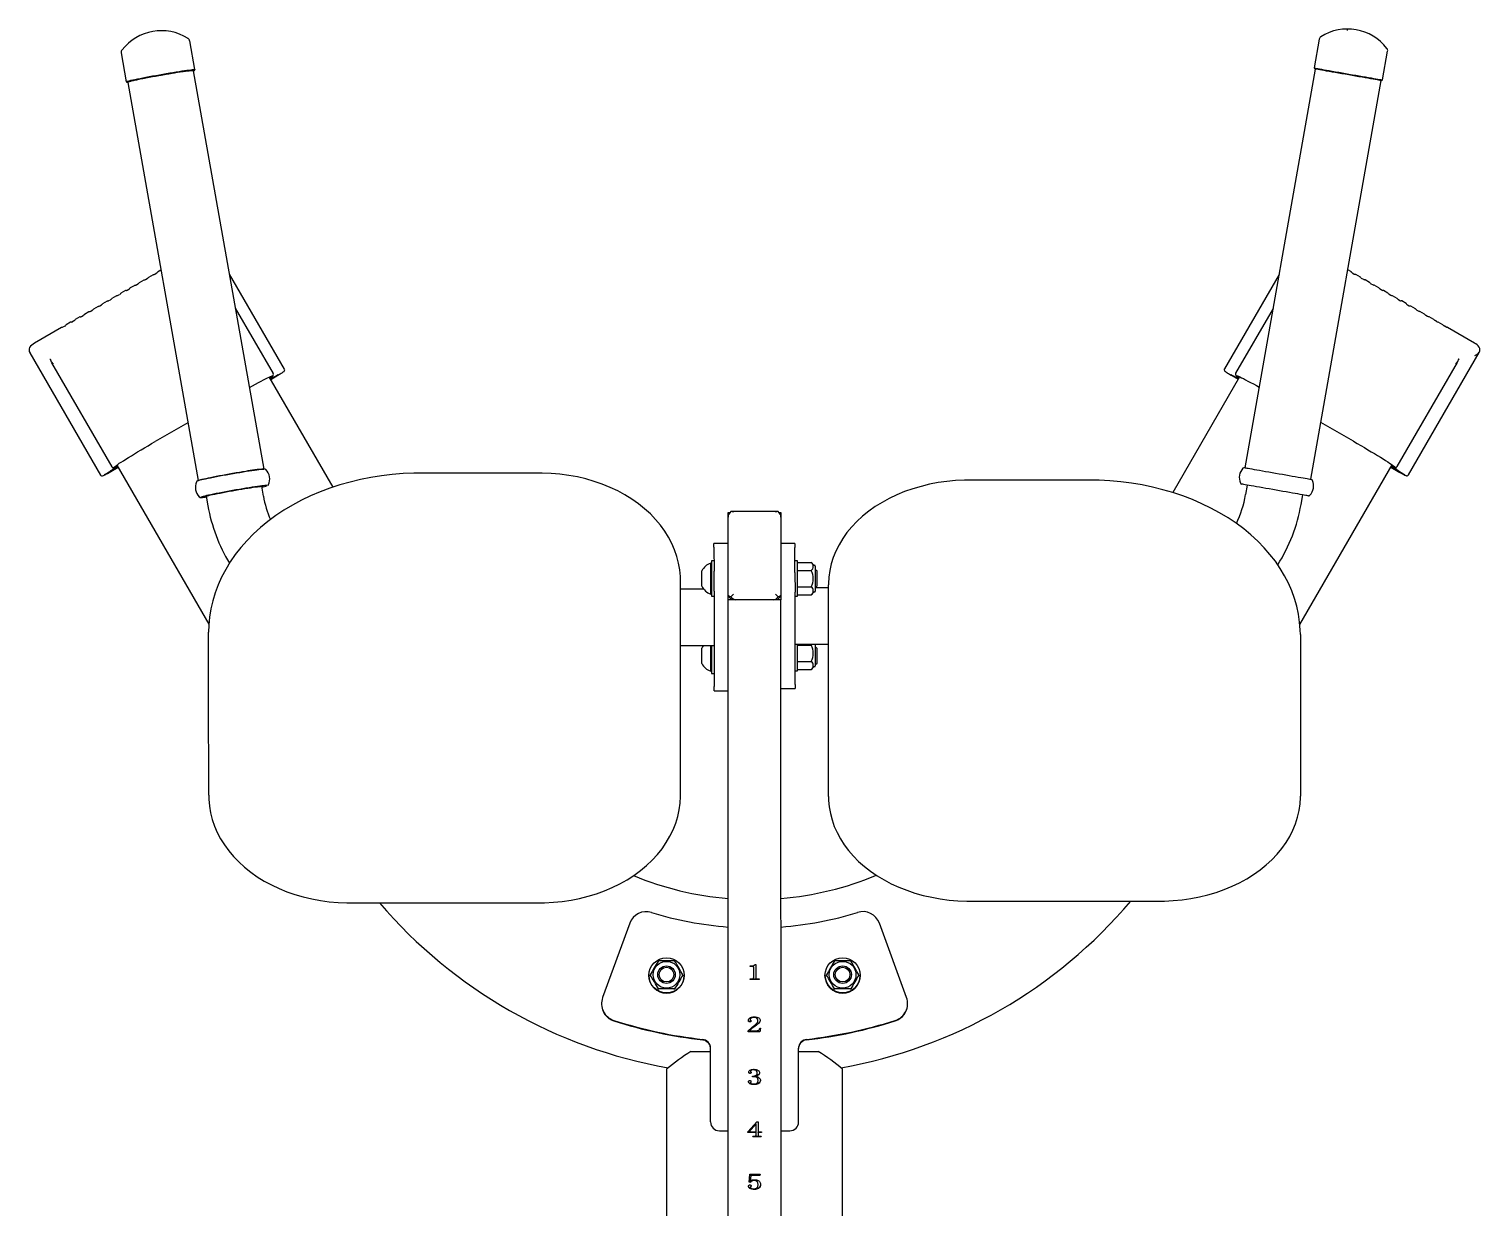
# Model space of a CAD drawing. Header units: millimetres. Extents: x 29224 to 62779, y 35576 to 54938.
# Drawn here: x 58806 to 59630, y 53962 to 54632 of the extents above; entities that cross this region are included whole.
import ezdxf

# ---------------------------------------------------------------- set-up
doc = ezdxf.new("R2010")
doc.units = ezdxf.units.MM

# ---------------------------------------------------------------- blocks, each defined once
blk = doc.blocks.new('AFSD')
for p, q in [((450.32, 406.63), (380.82, 366.47)), ((450.49, 406.67), (450.35, 406.58)), ((464.66, 388.66), (455.75, 404.09)), ((444.69, 394.29), (385.58, 360.14)), ((446.73, 395.29), (446.75, 395.23)), ((465.49, 386.81), (464.99, 387.68)), ((467.65, 383.46), (466.15, 386.07)), ((468.49, 381.61), (467.99, 382.48)), ((470.65, 378.26), (469.15, 380.87)), ((470.99, 377.28), (471.49, 376.42)), ((473.65, 373.07), (472.14, 375.68)), ((473.98, 372.09), (474.48, 371.22)), ((476.65, 367.87), (475.14, 370.48)), ((476.98, 366.89), (477.48, 366.02)), ((479.64, 362.67), (478.14, 365.29)), ((386.55, 357.23), (296.11, 304.97)), ((382.28, 361.64), (382.29, 361.64)), ((382.28, 361.64), (385.26, 356.48)), ((383.3, 360.02), (385.32, 356.52)), ((385.72, 356.76), (385.66, 356.88)), ((479.98, 361.69), (480.48, 360.83)), ((482.64, 357.48), (481.13, 360.09)), ((482.98, 356.5), (483.48, 355.63)), ((485.64, 352.28), (484.13, 354.89)), ((620.68, 354.73), (604.31, 351.84)), ((603.95, 351.02), (377.67, 311.1)), ((485.97, 351.3), (486.47, 350.44)), ((488.63, 347.09), (487.13, 349.7)), ((488.97, 346.11), (489.47, 345.24)), ((604.29, 351.83), (603.89, 351.25)), ((491.63, 341.89), (490.13, 344.5)), ((491.97, 340.91), (492.47, 340.04)), ((494.63, 336.69), (493.12, 339.31)), ((410.58, 316.9), (399.91, 335.4)), ((494.96, 335.71), (495.46, 334.85)), ((497.23, 332.19), (496.12, 334.11)), ((384.26, 273.67), (610.55, 313.6)), ((610.57, 313.36), (611.15, 312.95)), ((611.17, 312.94), (627.55, 315.83)), ((198.92, 305.11), (257.38, 305.14)), ((257.38, 305.14), (291.51, 305.14)), ((368.91, 306.5), (363.33, 305.52)), ((438.58, 268.35), (475.7, 289.8)), ((441.07, 262.03), (495.04, 293.22)), ((368.89, 274.01), (374.47, 274.99)), ((373.96, 234.47), (436.55, 270.64)), ((435.21, 269.87), (437.53, 265.86)), ((435.28, 269.91), (436.69, 267.47)), ((437.53, 265.86), (437.53, 265.86)), ((137.79, 225.08), (137.82, 117.08)), ((381.94, 117.18), (381.93, 185.18)), ((80.48, 82), (80.22, 82)), ((126.18, 65.99), (83.9, 81.4)), ((88.55, 49.72), (88.81, 49.72)), ((96.54, 55.11), (96.47, 55.11)), ((96.54, 54.34), (96.81, 54.34)), ((96.94, 50.11), (96.91, 50.11)), ((43.29, 45.11), (-504.56, 45.11)), ((88.55, 40.49), (88.81, 40.49)), ((96.47, 35.11), (96.54, 35.11)), ((96.54, 35.87), (96.81, 35.87)), ((96.91, 40.11), (96.94, 40.11)), ((198.99, 37.11), (233.12, 37.11)), ((233.12, 37.11), (320.81, 37.15)), ((284.04, 37.13), (284.04, 18.11)), ((316.04, 24.06), (316.04, 37.15)), ((53.25, 31.29), (53.25, 20.11)), ((273.75, 25.11), (279.79, 25.11)), ((279.79, 25.11), (282.5, 25.11)), ((317.59, 25.11), (323.64, 25.11)), ((323.64, 25.11), (326.34, 25.11)), ((13.25, 20.11), (55.19, 20.11)), ((258.18, 18.11), (260.72, 18.11)), ((258.18, 18.11), (258.18, 10.11)), ((314.79, 18.11), (260.72, 18.11)), ((284.04, 19.61), (268.12, 19.61)), ((268.12, 19.61), (268.12, 18.11)), ((269.37, 19.99), (281.46, 19.99)), ((269.37, 19.99), (269.37, 19.61)), ((281.46, 19.99), (284.04, 19.99)), ((331.97, 19.61), (311.97, 19.61)), ((311.97, 19.61), (311.97, 18.11)), ((313.22, 19.99), (325.31, 19.99)), ((313.22, 19.99), (313.22, 19.61)), ((314.79, 18.11), (326.1, 18.11)), ((325.31, 19.99), (330.72, 19.99)), ((339.75, 18.11), (326.1, 18.11)), ((330.72, 19.61), (330.72, 19.99)), ((331.97, 18.11), (331.97, 19.61)), ((339.75, 18.11), (341.91, 18.11)), ((341.91, 10.11), (341.91, 18.11)), ((-106.36, 10.11), (309.95, 10.11)), ((8.25, 15.11), (8.25, 10.11)), ((309.95, 10.11), (313.02, 10.11)), ((309.95, -19.89), (309.95, 10.11)), ((312.6, 10.1), (313.02, 10.11)), ((313.02, 10.11), (356.37, 10.11)), ((356.37, 10.11), (359.44, 10.11)), ((356.37, 10.11), (356.79, 10.1)), ((359.44, 10.11), (359.44, 9.11)), ((360.04, -18.28), (360.04, 8.49)), ((309.95, -15.93), (309.95, 6.14)), ((-25.09, -4.63), (-24.95, -4.63)), ((-23.92, -2.47), (-23.78, -2.47)), ((-21.09, -2.51), (-21.04, -1.89)), ((-21.09, -2.51), (-20.95, -2.51)), ((-21.04, -1.89), (-16.49, -2.23)), ((-20.95, -2.51), (-20.9, -1.9)), ((-20.55, -2.43), (-20.4, -2.43)), ((-17.19, -2.68), (-20.55, -2.43)), ((-17.05, -2.68), (-20.4, -2.43)), ((-20.02, -4.84), (-19.88, -4.84)), ((-17.19, -2.68), (-17.05, -2.68)), ((-17.19, -7.84), (-17.19, -2.68)), ((-17.19, -7.84), (-17.05, -7.84)), ((-16.49, -8.06), (-17.19, -7.84)), ((-17.05, -7.84), (-17.05, -2.68)), ((-16.49, -8.02), (-17.05, -7.84)), ((-16.49, -2.23), (-16.49, -8.06)), ((4.77, -8.55), (4.77, -3.91)), ((4.77, -3.91), (5.07, -3.91)), ((4.92, -8.55), (4.92, -3.91)), ((5.07, -3.91), (5.07, -4.68)), ((5.07, -7.92), (5.07, -8.55)), ((5.72, -5.74), (7.36, -5.74)), ((7.36, -6.86), (5.72, -6.86)), ((7.36, -5.74), (7.36, -1.03)), ((7.36, -1.03), (7.61, -1.03)), ((7.36, -5.74), (7.5, -5.74)), ((7.36, -6.86), (7.5, -6.86)), ((7.36, -8.76), (7.36, -6.86)), ((7.5, -5.74), (7.5, -1.03)), ((7.5, -8.76), (7.5, -6.86)), ((7.61, -1.03), (13.38, -6.16)), ((7.8, -1.66), (7.66, -1.66)), ((7.66, -1.66), (7.66, -5.74)), ((12.13, -5.67), (7.66, -1.66)), ((7.66, -5.74), (12.13, -5.74)), ((13.38, -6.86), (7.66, -6.86)), ((7.66, -6.86), (7.66, -8.76)), ((12.27, -5.67), (7.8, -1.66)), ((12.27, -5.67), (12.13, -5.67)), ((12.13, -5.74), (12.13, -5.67)), ((12.27, -5.74), (12.13, -5.74)), ((12.27, -5.74), (12.27, -5.67)), ((13.38, -6.16), (13.38, -6.86)), ((34.48, -4.49), (34.62, -4.49)), ((38.95, -3.73), (39.31, -3.73)), ((40.84, -2.29), (40.98, -2.29)), ((42.84, -4.22), (42.99, -4.22)), ((64.38, -7.8), (64.38, -1.23)), ((64.38, -1.23), (64.99, -1.23)), ((64.38, -7.8), (64.52, -7.8)), ((66.5, -8.23), (64.38, -7.8)), ((64.52, -7.8), (64.52, -1.23)), ((66.5, -8.2), (64.52, -7.8)), ((65.08, -2.06), (65.08, -6.2)), ((66.5, -7.81), (66.5, -8.23)), ((68.55, -6.44), (68.7, -6.44)), ((70.15, -2.24), (70.29, -2.24)), ((72.63, -4.46), (72.77, -4.46)), ((94.16, -7.56), (94.16, -2.39)), ((94.16, -2.39), (94.51, -2.39)), ((94.51, -7.56), (94.16, -7.56)), ((94.3, -7.56), (94.3, -2.39)), ((94.51, -2.39), (94.51, -3.04)), ((94.51, -6.87), (94.51, -7.56)), ((95.29, -4.39), (101.15, -4.39)), ((102.76, -5.56), (95.3, -5.56)), ((101.15, -4.39), (101.29, -4.39)), ((101.59, -3.68), (101.59, -2.39)), ((101.59, -2.39), (101.94, -2.39)), ((101.59, -3.68), (101.73, -3.68)), ((101.73, -3.68), (101.73, -2.39)), ((101.94, -2.39), (101.94, -3.04)), ((102.76, -5.27), (102.76, -5.56)), ((5.07, -8.55), (4.77, -8.55)), ((7.66, -8.76), (7.36, -8.76)), ((-106.36, -19.89), (309.95, -19.89)), ((8.25, -19.89), (8.25, -24.89)), ((259.52, -19.89), (259.52, -27.89)), ((313.02, -19.89), (309.95, -19.89)), ((313.02, -19.89), (312.6, -19.89)), ((356.37, -19.89), (313.02, -19.89)), ((341.99, -27.89), (341.99, -19.89)), ((359.44, -19.89), (356.37, -19.89)), ((356.79, -19.89), (356.37, -19.89)), ((359.44, -18.86), (359.44, -19.89)), ((13.25, -29.89), (55.19, -29.89)), ((53.25, -29.89), (53.25, -41.07)), ((261.86, -27.89), (259.52, -27.89)), ((261.86, -27.89), (314.19, -27.89)), ((269.54, -27.89), (269.54, -29.39)), ((269.54, -29.39), (284.75, -29.39)), ((270.3, -29.39), (270.3, -37.05)), ((274.92, -29.39), (274.92, -37.05)), ((284.16, -29.39), (284.16, -37.05)), ((284.75, -27.89), (284.75, -46.89)), ((311.97, -27.89), (311.97, -29.39)), ((311.97, -29.39), (331.97, -29.39)), ((312.73, -29.39), (312.73, -37.05)), ((325.5, -27.89), (314.19, -27.89)), ((317.35, -29.39), (317.35, -37.05)), ((325.5, -27.89), (339.64, -27.89)), ((326.59, -29.39), (326.59, -37.05)), ((331.2, -29.39), (331.2, -37.05)), ((331.97, -29.39), (331.97, -27.89)), ((341.99, -27.89), (339.64, -27.89)), ((270.3, -37.05), (271.65, -38.39)), ((284.75, -39.39), (272.43, -39.39)), ((273.12, -39.39), (273.12, -39.57)), ((273.12, -39.57), (280.03, -39.57)), ((273.12, -39.57), (273.95, -40.39)), ((273.95, -40.39), (279.71, -40.39)), ((279.71, -40.39), (282.29, -40.39)), ((280.03, -39.57), (283.12, -39.57)), ((282.29, -40.39), (283.12, -39.57)), ((283.12, -39.57), (283.12, -39.39)), ((284.75, -37.52), (284.16, -37.05)), ((312.73, -37.05), (314.07, -38.39)), ((329.08, -39.39), (314.85, -39.39)), ((316.75, -46.89), (316.75, -39.39)), ((316.97, -39.39), (316.97, -39.57)), ((316.97, -39.57), (323.88, -39.57)), ((316.97, -39.57), (317.79, -40.39)), ((317.79, -40.39), (323.56, -40.39)), ((323.56, -40.39), (326.14, -40.39)), ((323.88, -39.57), (326.97, -39.57)), ((326.14, -40.39), (326.97, -39.57)), ((326.97, -39.57), (326.97, -39.39)), ((329.86, -38.39), (331.2, -37.05)), ((96.54, -44.89), (96.47, -44.89)), ((96.54, -45.66), (96.81, -45.66)), ((198.22, -46.89), (283.08, -46.89)), ((283.08, -46.89), (318.43, -46.89)), ((-130.33, -54.89), (43.25, -54.89)), ((88.55, -50.28), (88.81, -50.28)), ((96.94, -49.89), (96.91, -49.89)), ((88.55, -59.51), (88.81, -59.51)), ((96.47, -64.89), (96.54, -64.89)), ((96.54, -64.13), (96.81, -64.13)), ((96.91, -59.89), (96.94, -59.89)), ((83.9, -91.19), (126.18, -75.78)), ((80.22, -91.79), (80.48, -91.79)), ((138.73, -126.89), (138.73, -234.89)), ((377.93, -194.89), (377.93, -126.89)), ((436.55, -280.43), (370.8, -242.44)), ((494.68, -302.8), (441.07, -271.81)), ((437.53, -275.64), (435.21, -279.66)), ((436.69, -277.26), (435.28, -279.7)), ((437.53, -275.64), (437.53, -275.64)), ((475.34, -299.39), (438.58, -278.14)), ((375.05, -284.75), (369.64, -283.79)), ((611.44, -323.38), (384.93, -283.44)), ((254.79, -314.89), (198.22, -314.89)), ((290.15, -314.89), (254.79, -314.89)), ((295.86, -314.61), (386.55, -367.02)), ((364.08, -315.31), (369.5, -316.26)), ((378.33, -320.87), (604.84, -360.81)), ((399.91, -345.18), (410.65, -326.56)), ((612.06, -322.73), (611.48, -323.14)), ((628.44, -325.62), (612.06, -322.73)), ((495.46, -344.64), (494.96, -345.5)), ((496.12, -343.89), (497.3, -341.84)), ((633.29, -341.68), (634.17, -341.68)), ((490.13, -354.28), (491.64, -351.67)), ((492.47, -349.83), (491.97, -350.7)), ((493.13, -349.09), (494.63, -346.47)), ((484.14, -364.67), (485.64, -362.06)), ((486.47, -360.22), (485.97, -361.09)), ((487.13, -359.48), (488.64, -356.87)), ((489.47, -355.03), (488.97, -355.89)), ((604.79, -361.05), (605.2, -361.63)), ((605.2, -361.63), (621.58, -364.52)), ((385.26, -366.27), (382.28, -371.42)), ((385.32, -366.31), (383.3, -369.81)), ((385.58, -369.93), (444.69, -404.08)), ((385.66, -366.67), (385.72, -366.54)), ((480.48, -370.62), (479.98, -371.48)), ((481.14, -369.87), (482.64, -367.26)), ((483.48, -365.42), (482.98, -366.29)), ((380.82, -376.25), (450.32, -416.42)), ((382.29, -371.42), (382.28, -371.42)), ((475.14, -380.26), (476.65, -377.65)), ((477.48, -375.81), (476.98, -376.68)), ((478.14, -375.07), (479.65, -372.46)), ((471.49, -386.2), (470.99, -387.07)), ((472.15, -385.46), (473.65, -382.85)), ((474.48, -381.01), (473.98, -381.87)), ((466.15, -395.85), (467.66, -393.24)), ((467.99, -392.27), (468.49, -391.4)), ((469.15, -390.66), (470.66, -388.04)), ((455.75, -413.88), (464.66, -398.44)), ((464.99, -397.46), (465.49, -396.6)), ((446.79, -404.87), (446.52, -404.81))]:
    blk.add_line(p, q)
at = {"flags": 128}
for points in [[(446.94, 395.13), (445.25, 394.5), (443.85, 393.43)], [(446.72, 395.29), (446.61, 395.19), (446.15, 394.91)], [(464.71, 388.36), (464.68, 388.56), (464.66, 388.65), (464.66, 388.66)], [(467.71, 383.17), (467.68, 383.36), (467.65, 383.46), (467.65, 383.46)], [(470.71, 377.97), (470.67, 378.17), (470.65, 378.26), (470.65, 378.26)], [(473.71, 372.78), (473.67, 372.97), (473.65, 373.07), (473.65, 373.07)], [(380.83, 366.45), (380.65, 366.34), (380.42, 366.03), (380.33, 365.72), (380.32, 365.5), (380.36, 365.3), (380.51, 364.9), (380.69, 364.54), (380.94, 364.06), (381.22, 363.53), (381.49, 363.04), (381.78, 362.52), (382.33, 361.56)], [(476.7, 367.58), (476.67, 367.78), (476.65, 367.87), (476.65, 367.87)], [(479.7, 362.38), (479.66, 362.58), (479.64, 362.67), (479.64, 362.67)], [(382.68, 361.36), (382.51, 361.61), (382.41, 361.74), (382.39, 361.73), (382.45, 361.59), (382.58, 361.32), (382.78, 360.95), (383.03, 360.51), (383.3, 360.02)], [(385.2, 358.63), (385.22, 358.77), (385.34, 358.73), (385.58, 358.51), (385.91, 358.1), (386.35, 357.52), (386.88, 356.76), (387.51, 355.84), (388.23, 354.75), (389.02, 353.51), (389.9, 352.13), (390.84, 350.62), (391.84, 348.99), (392.9, 347.26), (394.01, 345.42), (395.15, 343.51), (396.32, 341.54), (397.51, 339.52), (398.71, 337.47), (399.91, 335.4)], [(482.7, 357.19), (482.66, 357.38), (482.64, 357.48), (482.64, 357.48)], [(485.69, 351.99), (485.66, 352.19), (485.64, 352.28), (485.64, 352.28)], [(488.69, 346.8), (488.66, 346.99), (488.63, 347.09), (488.63, 347.09)], [(610.45, 313.58), (610.52, 313.42), (610.6, 313.35), (610.64, 313.48), (610.65, 313.81), (610.63, 314.34), (610.56, 315.05), (610.46, 315.95), (610.33, 317.02), (610.17, 318.26), (609.97, 319.64), (609.74, 321.16), (609.49, 322.79), (609.22, 324.53), (608.92, 326.35), (608.61, 328.23), (608.28, 330.16), (607.94, 332.11), (607.59, 334.06), (607.24, 335.99), (606.89, 337.88), (606.55, 339.71), (606.21, 341.47), (605.88, 343.13), (605.57, 344.67), (605.27, 346.08), (605, 347.35), (604.75, 348.45), (604.52, 349.39), (604.33, 350.14), (604.16, 350.71), (604.03, 351.08), (603.94, 351.25), (603.87, 351.22), (603.85, 351)], [(609.29, 324), (609.01, 325.76), (608.7, 327.6), (608.39, 329.49), (608.05, 331.4), (607.71, 333.33), (607.37, 335.25), (607.02, 337.13), (606.68, 338.96), (606.34, 340.73), (606.02, 342.4), (605.7, 343.97), (605.4, 345.41), (605.12, 346.71), (604.87, 347.86), (604.64, 348.85), (604.43, 349.66), (604.26, 350.29), (604.12, 350.73), (604.01, 350.97), (603.95, 351.02)], [(604.29, 351.83), (604.33, 351.84), (604.42, 351.71), (604.54, 351.38), (604.7, 350.85), (604.89, 350.14), (605.11, 349.24), (605.35, 348.17), (605.62, 346.94), (605.92, 345.56), (606.23, 344.04), (606.55, 342.41), (606.89, 340.67), (607.24, 338.85), (607.59, 336.96), (607.94, 335.02), (608.3, 333.06), (608.64, 331.09), (608.98, 329.13), (609.3, 327.21), (609.61, 325.34), (609.9, 323.54), (610.17, 321.83), (610.41, 320.24), (610.62, 318.76), (610.81, 317.43), (610.96, 316.25), (611.08, 315.23), (611.17, 314.4), (611.22, 313.74), (611.23, 313.28), (611.21, 313.01), (611.16, 312.95), (611.15, 312.95)], [(491.69, 341.6), (491.65, 341.8), (491.63, 341.89), (491.63, 341.89)], [(494.69, 336.4), (494.65, 336.6), (494.63, 336.69), (494.63, 336.69)], [(198.91, 305.11), (196.62, 305.05), (192.77, 304.7), (188.94, 304.05), (185.16, 303.08), (181.43, 301.8), (177.78, 300.22), (174.2, 298.35), (170.72, 296.18), (167.35, 293.73), (164.11, 290.99), (161, 288), (158.04, 284.74), (155.25, 281.25), (152.63, 277.53), (150.19, 273.59), (147.96, 269.47), (145.93, 265.16), (144.11, 260.7), (142.51, 256.1), (141.14, 251.37), (140, 246.55), (139.09, 241.64), (138.42, 236.66), (137.99, 231.65), (137.8, 226.6), (137.79, 225.08)], [(381.93, 185.18), (381.89, 188.49), (381.64, 194.65), (381.16, 200.8), (380.44, 206.9), (379.48, 212.95), (378.3, 218.92), (376.88, 224.81), (375.23, 230.6), (373.37, 236.27), (371.28, 241.81), (368.98, 247.2), (366.48, 252.42), (363.76, 257.48), (360.86, 262.34), (357.76, 267), (354.48, 271.44), (351.03, 275.65), (347.42, 279.62), (343.65, 283.33), (339.74, 286.78), (335.7, 289.96), (331.54, 292.85), (327.27, 295.45), (322.9, 297.75), (318.46, 299.74), (313.95, 301.43), (309.38, 302.8), (304.77, 303.86), (300.13, 304.6), (295.48, 305.02), (291.51, 305.14)], [(374.9, 271.83), (374.9, 271.83), (374.92, 272.07), (374.91, 272.5), (374.87, 273.12), (374.79, 273.94), (374.67, 274.93), (374.52, 276.09), (374.34, 277.4), (374.13, 278.85), (373.89, 280.43), (373.62, 282.12), (373.34, 283.9), (373.03, 285.75), (372.71, 287.66), (372.38, 289.59), (372.03, 291.54), (371.68, 293.48), (371.33, 295.39), (370.99, 297.26), (370.64, 299.05), (370.31, 300.75), (369.99, 302.35), (369.69, 303.82), (369.4, 305.16), (369.14, 306.34), (368.9, 307.36), (368.7, 308.2), (368.52, 308.85), (368.37, 309.31), (368.26, 309.58), (368.23, 309.62)], [(368.58, 306.45), (368.57, 306.71), (368.57, 307.06), (368.6, 307.21), (368.68, 307.16), (368.78, 306.9), (368.92, 306.46), (369.09, 305.82), (369.29, 305), (369.52, 304), (369.77, 302.85), (370.05, 301.54), (370.34, 300.11), (370.64, 298.56), (370.96, 296.91), (371.28, 295.2), (371.61, 293.42), (371.94, 291.62), (372.26, 289.8), (372.57, 287.99), (372.87, 286.22), (373.15, 284.5), (373.41, 282.86), (373.65, 281.31), (373.87, 279.88), (374.05, 278.57), (374.21, 277.42), (374.33, 276.43), (374.42, 275.61), (374.47, 274.97), (374.49, 274.53), (374.47, 274.28), (374.41, 274.23), (374.33, 274.38), (374.2, 274.73), (374.14, 274.93)], [(382.92, 284.06), (382.63, 285.82), (382.33, 287.66), (382.01, 289.55), (381.68, 291.47), (381.34, 293.39), (381, 295.31), (380.65, 297.19), (380.31, 299.03), (379.97, 300.79), (379.64, 302.46), (379.33, 304.03), (379.03, 305.47), (378.75, 306.77), (378.49, 307.93), (378.26, 308.91), (378.06, 309.72), (377.88, 310.35), (377.74, 310.79), (377.63, 311.03), (377.57, 311.08)], [(377.64, 311.16), (377.72, 310.96), (377.87, 310.5), (378.05, 309.85), (378.25, 309.01), (378.49, 307.99), (378.75, 306.81), (379.04, 305.47), (379.34, 304), (379.66, 302.4), (379.99, 300.7), (380.34, 298.91), (380.69, 297.04), (381.04, 295.13), (381.38, 293.19), (381.73, 291.24), (382.06, 289.31), (382.38, 287.4), (382.69, 285.55), (382.97, 283.77), (383.24, 282.08), (383.48, 280.5), (383.69, 279.05), (383.87, 277.73), (384.02, 276.58), (384.14, 275.59), (384.22, 274.77), (384.26, 274.15), (384.27, 273.74)], [(430.67, 281.86), (431.56, 280.24), (432.51, 278.5), (433.38, 276.87), (434.18, 275.36), (434.9, 273.98), (435.53, 272.74), (436.07, 271.65), (436.51, 270.73), (436.85, 269.97), (437.08, 269.39), (437.21, 268.98), (437.24, 268.76), (437.16, 268.72), (436.97, 268.86)], [(436.69, 267.47), (436.97, 266.99), (437.24, 266.54), (437.47, 266.17), (437.64, 265.9), (437.75, 265.76), (437.78, 265.75), (437.73, 265.88), (437.6, 266.13)], [(437.13, 268.65), (437.14, 268.65), (437.15, 268.63)], [(437.57, 265.78), (438.16, 264.78), (438.38, 264.41), (438.71, 263.87), (438.99, 263.41), (439.25, 263.01), (439.45, 262.7), (439.61, 262.47), (439.74, 262.3), (439.92, 262.13), (440.08, 262.02), (440.27, 261.94), (440.56, 261.89), (440.92, 261.95), (441.06, 262.04)], [(137.82, 117.08), (137.85, 114.35), (138.1, 109.31), (138.6, 104.3), (139.33, 99.33), (140.3, 94.44), (141.5, 89.63), (142.93, 84.92), (144.59, 80.34), (146.47, 75.9), (148.57, 71.63), (150.87, 67.53), (153.37, 63.62), (156.07, 59.93), (158.94, 56.47), (161.98, 53.26), (165.18, 50.3), (168.52, 47.62), (171.98, 45.23), (175.55, 43.13), (179.22, 41.34), (182.95, 39.86), (186.75, 38.7), (190.59, 37.85), (194.45, 37.32), (198.11, 37.12), (198.99, 37.11)], [(320.82, 37.15), (323.11, 37.21), (326.96, 37.56), (330.79, 38.21), (334.57, 39.18), (338.3, 40.46), (341.95, 42.04), (345.53, 43.91), (349.01, 46.08), (352.38, 48.53), (355.62, 51.26), (358.73, 54.26), (361.69, 57.52), (364.48, 61.01), (367.1, 64.73), (369.54, 68.66), (371.77, 72.79), (373.8, 77.1), (375.62, 81.56), (377.22, 86.16), (378.59, 90.89), (379.73, 95.71), (380.64, 100.62), (381.31, 105.6), (381.74, 110.61), (381.93, 115.66), (381.94, 117.18)], [(59.34, 22.74), (58.31, 21.42), (57.16, 20.63)], [(57.29, 20.56), (58.67, 21.51), (59.73, 23)], [(57.16, -30.41), (58.51, -31.4), (59.34, -32.53)], [(59.73, -32.79), (58.78, -31.41), (57.29, -30.35)], [(198.22, -46.89), (195.98, -46.95), (192.22, -47.3), (188.49, -47.95), (184.81, -48.92), (181.18, -50.2), (177.62, -51.77), (174.14, -53.65), (170.75, -55.81), (167.47, -58.27), (164.31, -61), (161.28, -64), (158.4, -67.26), (155.68, -70.76), (153.13, -74.49), (150.76, -78.43), (148.59, -82.56), (146.62, -86.87), (144.86, -91.33), (143.31, -95.94), (141.97, -100.66), (140.87, -105.49), (139.99, -110.4), (139.34, -115.37), (138.92, -120.38), (138.74, -125.43), (138.73, -126.89)], [(377.93, -126.89), (377.89, -124.17), (377.65, -119.13), (377.18, -114.12), (376.47, -109.16), (375.53, -104.27), (374.37, -99.46), (372.98, -94.76), (371.37, -90.17), (369.54, -85.73), (367.51, -81.45), (365.27, -77.34), (362.84, -73.43), (360.22, -69.74), (357.42, -66.27), (354.45, -63.04), (351.34, -60.08), (348.08, -57.4), (344.7, -55), (341.21, -52.9), (337.63, -51.11), (333.98, -49.63), (330.27, -48.47), (326.53, -47.63), (322.76, -47.1), (319.19, -46.9), (318.43, -46.89)], [(290.15, -314.89), (292.74, -314.84), (297.26, -314.5), (301.76, -313.85), (306.23, -312.89), (310.65, -311.61), (315.02, -310.03), (319.32, -308.15), (323.55, -305.96), (327.69, -303.48), (331.74, -300.7), (335.68, -297.65), (339.49, -294.31), (343.18, -290.71), (346.72, -286.85), (350.11, -282.74), (353.35, -278.4), (356.41, -273.84), (359.29, -269.06), (361.98, -264.09), (364.49, -258.94), (366.79, -253.61), (368.89, -248.14), (370.78, -242.52), (372.45, -236.78), (373.91, -230.94), (375.15, -225), (376.16, -218.98), (376.94, -212.9), (377.5, -206.77), (377.83, -200.62), (377.93, -194.89)], [(138.73, -234.89), (138.76, -237.62), (139, -242.65), (139.48, -247.66), (140.19, -252.62), (141.12, -257.52), (142.29, -262.33), (143.68, -267.03), (145.29, -271.61), (147.11, -276.06), (149.15, -280.34), (151.38, -284.44), (153.82, -288.35), (156.44, -292.05), (159.24, -295.52), (162.2, -298.74), (165.32, -301.7), (168.58, -304.39), (171.96, -306.79), (175.45, -308.89), (179.02, -310.68), (182.67, -312.16), (186.38, -313.32), (190.12, -314.16), (193.89, -314.69), (197.46, -314.89), (198.22, -314.89)], [(441.06, -271.83), (440.88, -271.73), (440.5, -271.68), (440.18, -271.76), (439.99, -271.86), (439.83, -271.99), (439.56, -272.33), (439.34, -272.66), (439.05, -273.11), (438.73, -273.62), (438.44, -274.1), (438.13, -274.62), (437.57, -275.57)], [(436.97, -278.65), (437.16, -278.51), (437.24, -278.55), (437.21, -278.77), (437.08, -279.18), (436.85, -279.76), (436.51, -280.52), (436.07, -281.44), (435.53, -282.53), (434.9, -283.77), (434.18, -285.15), (433.38, -286.66), (432.51, -288.29), (431.56, -290.02), (430.74, -291.52)], [(437.6, -275.92), (437.73, -275.67), (437.78, -275.54), (437.75, -275.55), (437.64, -275.69), (437.47, -275.96), (437.24, -276.33), (436.97, -276.77), (436.69, -277.26)], [(437.14, -278.43), (437.12, -278.45), (437.12, -278.45)], [(368.94, -319.44), (368.95, -319.35), (369, -319.07), (369.09, -318.59), (369.21, -317.92), (369.36, -317.06), (369.54, -316.03), (369.75, -314.83), (369.99, -313.48), (370.25, -312), (370.53, -310.39), (370.84, -308.68), (371.15, -306.88), (371.48, -305.01), (371.82, -303.09), (372.16, -301.15), (372.51, -299.2), (372.85, -297.27), (373.18, -295.37), (373.51, -293.52), (373.82, -291.75), (374.12, -290.07), (374.39, -288.5), (374.65, -287.06), (374.88, -285.76), (375.08, -284.62), (375.25, -283.64), (375.39, -282.85)], [(375.39, -282.85), (375.5, -282.24), (375.57, -281.82), (375.61, -281.61), (375.61, -281.57)], [(384.75, -284.5), (384.6, -285.29), (384.43, -286.27), (384.23, -287.41), (384, -288.71), (383.75, -290.15), (383.47, -291.72), (383.18, -293.4), (382.86, -295.17), (382.54, -297.02), (382.2, -298.92), (381.86, -300.85), (381.52, -302.8), (381.18, -304.74), (380.84, -306.66), (380.51, -308.53), (380.19, -310.32), (379.89, -312.04), (379.61, -313.65), (379.34, -315.13), (379.11, -316.48), (378.89, -317.68), (378.71, -318.71), (378.56, -319.57), (378.44, -320.24), (378.36, -320.72), (378.31, -321), (378.29, -321.09)], [(384.97, -283.22), (384.96, -283.26), (384.93, -283.47), (384.85, -283.89), (384.75, -284.5)], [(607.4, -346.26), (607.74, -344.34), (608.09, -342.39), (608.43, -340.44), (608.77, -338.5), (609.1, -336.61), (609.43, -334.77), (609.74, -333.01), (610.03, -331.35), (610.3, -329.8), (610.56, -328.38), (610.78, -327.11), (610.98, -325.99), (611.14, -325.05), (611.28, -324.29), (611.38, -323.71), (611.45, -323.33), (611.48, -323.15), (611.48, -323.14)], [(612.06, -322.73), (612.05, -322.78), (612.01, -323.01), (611.93, -323.45), (611.82, -324.07), (611.68, -324.88), (611.51, -325.87), (611.3, -327.03), (611.07, -328.34), (610.81, -329.79), (610.54, -331.37), (610.24, -333.06), (609.92, -334.85), (609.59, -336.71), (609.26, -338.63), (608.91, -340.58), (608.57, -342.55), (608.22, -344.51), (607.88, -346.45)], [(399.91, -345.18), (398.71, -347.25), (397.51, -349.31), (396.32, -351.33), (395.15, -353.3), (394.01, -355.21), (392.9, -357.04), (391.84, -358.78), (390.84, -360.41), (389.9, -361.92), (389.02, -363.3), (388.23, -364.54), (387.51, -365.62), (386.88, -366.55), (386.35, -367.31), (385.91, -367.89), (385.58, -368.3), (385.34, -368.52), (385.22, -368.56), (385.2, -368.42)], [(495.91, -344.06), (496.06, -343.94), (496.12, -343.89), (496.12, -343.89)], [(489.92, -354.45), (490.07, -354.34), (490.13, -354.28), (490.13, -354.28)], [(492.92, -349.26), (493.06, -349.14), (493.13, -349.09), (493.13, -349.09)], [(604.79, -361.05), (604.79, -361.05), (604.82, -360.93), (604.87, -360.61), (604.96, -360.09), (605.09, -359.39), (605.25, -358.5), (605.43, -357.43), (605.65, -356.2), (605.89, -354.83), (606.16, -353.32), (606.45, -351.69), (606.75, -349.95), (607.07, -348.14), (607.4, -346.26)], [(607.88, -346.45), (607.54, -348.35), (607.22, -350.19), (606.91, -351.94), (606.62, -353.59), (606.35, -355.13), (606.1, -356.53), (605.88, -357.78), (605.69, -358.88), (605.52, -359.8), (605.39, -360.54), (605.29, -361.1), (605.23, -361.46), (605.2, -361.62), (605.2, -361.63)], [(486.92, -359.65), (487.07, -359.53), (487.13, -359.48), (487.13, -359.48)], [(383.3, -369.81), (383.03, -370.29), (382.78, -370.74), (382.58, -371.11), (382.45, -371.38), (382.39, -371.52), (382.41, -371.53), (382.51, -371.4), (382.68, -371.15)], [(480.93, -370.04), (481.07, -369.92), (481.14, -369.87), (481.14, -369.87)], [(483.93, -364.85), (484.07, -364.73), (484.14, -364.67), (484.14, -364.67)], [(382.33, -371.35), (381.75, -372.36), (381.55, -372.73), (381.24, -373.28), (380.98, -373.76), (380.76, -374.18), (380.6, -374.51), (380.48, -374.76), (380.4, -374.96), (380.33, -375.2), (380.32, -375.4), (380.35, -375.6), (380.45, -375.88), (380.68, -376.15), (380.83, -376.24)], [(477.93, -375.24), (478.08, -375.12), (478.14, -375.07), (478.14, -375.07)], [(471.94, -385.63), (472.08, -385.51), (472.15, -385.46), (472.15, -385.46)], [(474.93, -380.43), (475.08, -380.32), (475.14, -380.26), (475.14, -380.26)], [(468.94, -390.83), (469.09, -390.71), (469.15, -390.66), (469.15, -390.65)], [(443.83, -403.19), (445.17, -404.26), (446.78, -404.9)], [(465.94, -396.02), (466.09, -395.9), (466.15, -395.85), (466.15, -395.85)], [(446.16, -404.69), (446.26, -404.74), (446.71, -405.1)], [(446.54, -404.84), (446.65, -404.91), (446.73, -405.07)]]:
    blk.add_lwpolyline(points, dxfattribs=at)
for centre, radius in [((96.54, 45.11), 10), ((96.89, 45.11), 7.61), ((96.94, 45.11), 5), ((96.97, 45.11), 4.17), ((96.54, -54.89), 10), ((96.89, -54.89), 7.61), ((96.94, -54.89), 5), ((96.97, -54.89), 4.17)]:
    blk.add_circle(centre, radius)
for centre, radius, start, end in [((451.95, 404.19), 2.93, 60.82859, 122.04246), ((448.76, 400.25), 7.97, 28.66734, 54.80724), ((445.28, 392.92), 1.47, 113.46984, 157.27212), ((481.77, 405.21), 24.71, 230.16661, 230.77354), ((486.21, 401.77), 26.98, 230.20039, 230.75636), ((489.21, 396.57), 26.98, 230.20039, 230.75636), ((409.68, 379.86), 32.59, 208.68468, 220.75112), ((490.76, 389.62), 24.71, 230.16661, 230.77354), ((493.76, 384.43), 24.71, 230.16661, 230.77354), ((465.95, 413.68), 98.34, 212.13991, 215.27612), ((386.07, 359.21), 1.02, 117.45788, 191.78252), ((395.19, 361.49), 10.4, 195.96156, 206.49527), ((499.73, 382.84), 29.39, 230.22321, 230.73354), ((502.73, 377.65), 29.39, 230.22321, 230.73354), ((621.1, 352.92), 1.83, 45.80466, 103.17813), ((504.03, 370.39), 26.72, 230.18943, 230.75071), ((604.91, 331.89), 28.38, 327.75088, 52.26048), ((508.72, 367.25), 29.39, 230.22321, 230.73354), ((511.72, 362.06), 29.39, 230.22321, 230.73354), ((514.72, 356.86), 29.39, 230.22321, 230.73354), ((545.32, 310.99), 65.28, 2.29091, 11.49551), ((627.31, 317.71), 1.86, 277.53018, 330.89515), ((379.75, 211.94), 95.01, 99.94911, 121.05471), ((369.43, 309.62), 1.32, 139.73114, 185.89868), ((399.7, 310.77), 31.61, 182.65042, 187.92653), ((373.86, 304.81), 7.84, 66.34178, 133.78704), ((376.57, 311.04), 1.06, 20.5076, 64.52284), ((318.93, 271.04), 65.3, 2.29244, 11.49399), ((379.47, 213.37), 61.55, 99.89699, 112.92461), ((391.16, 278.06), 17.5, 190.40271, 200.88124), ((378.55, 278.27), 7.84, 246.17832, 313.71069), ((383.01, 273.45), 1.28, 318.80127, 5.00126), ((375.63, 271.81), 0.759, 205.96819, 249.37061), ((514.57, 306.48), 86.9, 204.73843, 207.66668), ((444.6, 275.96), 10.42, 213.18896, 222.93906), ((438.02, 269.19), 0.975, 230.68267, 303.52002), ((319.34, -4.59), 279.61, 130.48837, 169.95481), ((320.96, -4.89), 262.71, 162.28576, 173.56707), ((321.22, -4.89), 262.71, 162.28576, 173.56707), ((80.22, 72.01), 9.99, 90.01331, 162.30843), ((80.48, 72.01), 9.99, 69.99976, 162.31314), ((122.76, 56.6), 10, 342.7634, 69.95545), ((317.35, -4.24), 177.67, 157.47332, 175.36843), ((96.48, 45.11), 10, 90.05455, 269.94545), ((-104.28, 393.08), 393.93, 299.3523, 300.69495), ((-111.66, 45.11), 200.53, 358.68019, 1.31981), ((-96.29, -289.01), 393.93, 59.30505, 60.6477), ((-92.79, 45.11), 197.64, 358.66092, 1.33908), ((321.11, -4.89), 197.67, 162.77799, 175.64867), ((-45.95, -29.97), 116.58, 31.69552, 40.04966), ((-105.3, -304.64), 395.97, 59.30849, 60.64423), ((-97.31, 380.99), 395.97, 299.35577, 300.69151), ((278.12, 16.94), 9.27, 118.17585, 160.79689), ((278.12, 16.94), 9.27, 50.26582, 61.82415), ((321.97, 16.94), 9.27, 118.17585, 160.79689), ((321.97, 16.94), 9.27, 19.20311, 61.82415), ((13.25, 15.11), 5, 90, 180), ((54.93, 25.11), 5, 331.74959, 353.56737), ((55.19, 25.11), 5, 335.09773, 353.56807), ((313.54, 6.6), 3.62, 105.0772, 187.26236), ((314.43, 4.7), 4.71, 126.39391, 162.16944), ((314.06, 8.13), 2.46, 126.64558, 171.52263), ((299.81, -5.08), 18, 42.39796, 48.93305), ((356.79, 6), 4.1, 37.40385, 89.94271), ((357.15, 8.36), 2.89, 333.23433, 2.58442), ((313.54, -16.39), 3.62, 172.73764, 254.9228), ((313.47, -15.18), 3.6, 192.05379, 239.38286), ((321.11, -4.9), 197.67, 184.35137, 197.22197), ((317.64, -5.5), 177.95, 184.6386, 202.66089), ((299.41, -4.3), 18.57, 311.16635, 317.50264), ((314.61, -17.59), 3.06, 193.06136, 228.77043), ((356.73, -15.67), 4.22, 270.87171, 321.78173), ((356.53, -18.28), 3.51, 0.02516, 24.15609), ((13.25, -24.89), 5, 180, 270), ((54.93, -34.89), 5, 6.43263, 28.25041), ((55.19, -34.89), 5, 6.43193, 24.90227), ((-40.73, 16.4), 110.16, 319.66989, 328.55066), ((320.96, -4.9), 262.71, 186.43293, 197.71424), ((321.22, -4.9), 262.71, 186.43293, 197.71424), ((272.61, -35.5), 2.78, 213.85184, 326.14816), ((270.94, -39.1), 1, 7.93625, 45), ((272.43, -38.89), 0.5, 187.93625, 270), ((279.54, -29.05), 9.24, 240.00485, 299.99515), ((315.04, -35.5), 2.78, 213.85184, 326.14816), ((313.37, -39.1), 1, 7.93625, 45), ((314.85, -38.89), 0.5, 187.93625, 270), ((321.97, -29.05), 9.24, 240.00485, 299.99515), ((328.9, -35.5), 2.78, 213.85184, 326.14816), ((329.08, -38.89), 0.5, 270, 352.06375), ((330.57, -39.1), 1, 135, 172.06375), ((96.48, -54.89), 10, 90.05455, 269.94545), ((-104.27, 293.06), 393.9, 299.35227, 300.69501), ((-96.28, -388.99), 393.9, 59.30499, 60.64773), ((319.28, -5.16), 279.58, 190.05841, 229.77391), ((-111.66, -54.89), 200.53, 358.68019, 1.31981), ((-92.79, -54.89), 197.64, 358.66092, 1.33908), ((-105.29, -404.61), 395.94, 59.30847, 60.64429), ((-97.3, 280.97), 395.94, 299.35571, 300.69153), ((122.76, -66.38), 10, 290.04455, 17.2366), ((80.22, -81.8), 9.99, 197.69587, 269.98239), ((80.48, -81.8), 9.99, 197.68241, 290.0047), ((380.75, -220.77), 64, 244.55319, 260), ((521.07, -319.47), 94.15, 152.44611, 155.14878), ((447.99, -288.41), 14.72, 138.48743, 145.38455), ((438.02, -279.13), 1.11, 60.02338, 141.58811), ((376.6, -281.75), 1, 112.39237, 170), ((379.27, -288.22), 8, 47.60763, 112.39237), ((383.99, -283.05), 1, 350, 47.60763), ((380.75, -220.77), 96, 237.93543, 260), ((369.92, -319.61), 1, 170, 227.60763), ((374.64, -314.44), 8, 227.60763, 292.39237), ((377.31, -320.91), 1, 292.39237, 350), ((605.79, -341.68), 28.38, 307.70979, 32.29021), ((628.09, -327.59), 2, 32.29021, 80), ((483.9, -349.97), 7.91, 347.61632, 349.69379), ((486.92, -344.78), 7.89, 347.61399, 349.69846), ((477.48, -360.28), 8.35, 347.67066, 349.63945), ((480.9, -355.17), 7.91, 347.61632, 349.69379), ((409.36, -389.44), 32.21, 139.16357, 151.37346), ((465.95, -423.46), 98.34, 144.72388, 147.86009), ((386.06, -369), 1.01, 167.85891, 242.94101), ((395.19, -371.28), 10.4, 153.50473, 164.03844), ((474.91, -365.56), 7.91, 347.61632, 349.69379), ((621.93, -362.55), 2, 260, 307.70979), ((468.92, -375.95), 7.91, 347.61632, 349.69379), ((471.91, -370.76), 7.91, 347.61632, 349.69379), ((465.49, -381.06), 8.35, 347.67066, 349.63945), ((459.95, -391.55), 7.89, 347.61399, 349.69846), ((462.92, -386.34), 7.91, 347.61632, 349.69379), ((445.41, -402.58), 1.64, 204.19404, 244.21051), ((456.67, -396.68), 8.18, 347.63968, 349.64944), ((453.23, -412.68), 4.67, 195.75572, 233.93334), ((451.95, -414.1), 2.83, 236.68997, 300.43897), ((448.76, -410.03), 7.97, 305.19308, 331.33157)]:
    blk.add_arc(centre, radius, start, end)
for centre, major_axis, ratio, start_param, end_param in [((465.26, 387.86), (-0.493, 0.87), 0.325825, 0.778008, 1.595517), ((465.76, 386.99), (-0.493, 0.87), 0.325825, 1.595517, 2.413026), ((468.26, 382.66), (-0.493, 0.87), 0.325825, 0.778008, 1.595517), ((468.76, 381.8), (-0.493, 0.87), 0.325825, 1.595517, 2.413026), ((471.26, 377.47), (-0.493, 0.87), 0.325825, 0.778008, 1.595517), ((471.76, 376.6), (-0.493, 0.87), 0.325825, 1.595517, 2.413026), ((474.26, 372.27), (-0.493, 0.87), 0.325825, 0.778008, 1.595517), ((474.76, 371.4), (-0.493, 0.87), 0.325825, 1.595517, 2.413026), ((477.25, 367.07), (-0.493, 0.87), 0.325825, 0.778008, 1.595517), ((477.75, 366.21), (-0.493, 0.87), 0.325825, 1.595517, 2.413026), ((480.25, 361.88), (-0.493, 0.87), 0.325825, 0.778008, 1.595517), ((480.75, 361.01), (-0.493, 0.87), 0.325825, 1.595517, 2.413026), ((483.25, 356.68), (-0.493, 0.87), 0.325825, 0.778008, 1.595517), ((483.75, 355.81), (-0.493, 0.87), 0.325825, 1.595517, 2.413026), ((486.24, 351.48), (-0.493, 0.87), 0.325825, 0.778008, 1.595517), ((486.74, 350.62), (-0.493, 0.87), 0.325825, 1.595517, 2.413026), ((489.24, 346.29), (-0.493, 0.87), 0.325825, 0.778008, 1.595517), ((489.74, 345.42), (-0.493, 0.87), 0.325825, 1.595517, 2.413026), ((492.24, 341.09), (-0.493, 0.87), 0.325825, 0.778008, 1.595517), ((492.74, 340.23), (-0.493, 0.87), 0.325825, 1.595517, 2.413026), ((495.24, 335.9), (-0.493, 0.87), 0.325825, 0.778008, 1.595517), ((495.74, 335.03), (-0.493, 0.87), 0.325825, 1.595517, 2.413026), ((54.93, 25.11), (-5, 0), 0.999048, 1.570796, 2.031405), ((55.19, 25.11), (-5, 0), 0.999048, 1.570796, 2.002407), ((54.93, -34.89), (-5, 0), 0.999048, 4.25178, 4.712389), ((55.19, -34.89), (-5, 0), 0.999048, 4.280778, 4.712389), ((495.24, -345.68), (0.493, 0.87), 0.325825, 1.546076, 2.363585), ((495.74, -344.82), (0.493, 0.87), 0.325825, 0.728567, 1.546076), ((492.24, -350.88), (0.493, 0.87), 0.325825, 1.546076, 2.363585), ((492.74, -350.01), (0.493, 0.87), 0.325825, 0.728567, 1.546076), ((486.24, -361.27), (0.493, 0.87), 0.325825, 1.546076, 2.363585), ((486.74, -360.41), (0.493, 0.87), 0.325825, 0.728567, 1.546076), ((489.24, -356.08), (0.493, 0.87), 0.325825, 1.546076, 2.363585), ((489.74, -355.21), (0.493, 0.87), 0.325825, 0.728567, 1.546076), ((480.75, -370.8), (0.493, 0.87), 0.325825, 0.728567, 1.546076), ((483.25, -366.47), (0.493, 0.87), 0.325825, 1.546076, 2.363585), ((483.75, -365.6), (0.493, 0.87), 0.325825, 0.728567, 1.546076), ((477.25, -376.86), (0.493, 0.87), 0.325825, 1.546076, 2.363585), ((477.75, -375.99), (0.493, 0.87), 0.325825, 0.728567, 1.546076), ((480.25, -371.66), (0.493, 0.87), 0.325825, 1.546076, 2.363585), ((471.26, -387.25), (0.493, 0.87), 0.325825, 1.546076, 2.363585), ((471.76, -386.39), (0.493, 0.87), 0.325825, 0.728567, 1.546076), ((474.26, -382.06), (0.493, 0.87), 0.325825, 1.546076, 2.363585), ((474.76, -381.19), (0.493, 0.87), 0.325825, 0.728567, 1.546076), ((468.26, -392.45), (0.493, 0.87), 0.325825, 1.546076, 2.363585), ((468.76, -391.58), (0.493, 0.87), 0.325825, 0.728567, 1.546076), ((465.26, -397.65), (0.493, 0.87), 0.325825, 1.546076, 2.363585), ((465.76, -396.78), (0.493, 0.87), 0.325825, 0.728567, 1.546076)]:
    blk.add_ellipse(centre, major_axis=major_axis, ratio=ratio, start_param=start_param, end_param=end_param)
for points, knots in [([(-25.09, -4.63), (-25.06, -4.2), (-25.01, -3.35), (-24.57, -2.3), (-23.98, -1.53), (-23.5, -1.44), (-23.26, -1.39)], [0, 0, 0, 0, 0.280411, 0.560761, 0.780739, 1, 1, 1, 1]), ([(-22.17, -8.23), (-22.58, -8.19), (-23.4, -8.12), (-24.47, -7.34), (-25.03, -6.01), (-25.07, -5.09), (-25.09, -4.63)], [0, 0, 0, 0, 0.280812, 0.560064, 0.779416, 1, 1, 1, 1]), ([(-24.95, -4.63), (-24.92, -4.2), (-24.87, -3.35), (-24.43, -2.3), (-23.84, -1.53), (-23.36, -1.44), (-23.12, -1.39)], [0, 0, 0, 0, 0.280412, 0.560764, 0.780739, 1, 1, 1, 1]), ([(-22.03, -8.23), (-22.44, -8.19), (-23.26, -8.12), (-24.32, -7.34), (-24.89, -6.01), (-24.93, -5.09), (-24.95, -4.63)], [0, 0, 0, 0, 0.280806, 0.560064, 0.779415, 1, 1, 1, 1]), ([(-23.92, -2.47), (-24, -2.48), (-24.16, -2.5), (-24.42, -2.77), (-24.66, -3.48), (-24.71, -4.14), (-24.74, -4.58)], [0, 0, 0, 0, 0.125007, 0.250046, 0.49976, 1, 1, 1, 1]), ([(-24.74, -4.58), (-24.73, -4.78), (-24.71, -5.17), (-24.54, -5.72), (-24.25, -6.16), (-23.78, -6.58), (-23.09, -6.85), (-22.54, -6.88), (-22.26, -6.89)], [0, 0, 0, 0, 0.125016, 0.249849, 0.374723, 0.499829, 0.749618, 1, 1, 1, 1]), ([(-23.06, -2.89), (-23.15, -2.89), (-23.32, -2.88), (-23.53, -2.7), (-23.72, -2.5), (-23.85, -2.48), (-23.92, -2.47)], [0, 0, 0, 0, 0.280438, 0.560012, 0.780221, 1, 1, 1, 1]), ([(-22.92, -2.89), (-23, -2.89), (-23.18, -2.88), (-23.39, -2.7), (-23.57, -2.5), (-23.71, -2.48), (-23.78, -2.47)], [0, 0, 0, 0, 0.280437, 0.559995, 0.78019, 1, 1, 1, 1]), ([(-23.26, -1.39), (-23.16, -1.41), (-22.96, -1.43), (-22.7, -1.61), (-22.52, -1.9), (-22.51, -2.13), (-22.5, -2.24)], [0, 0, 0, 0, 0.280362, 0.560449, 0.780183, 1, 1, 1, 1]), ([(-22.5, -2.24), (-22.5, -2.31), (-22.51, -2.46), (-22.58, -2.66), (-22.77, -2.83), (-22.94, -2.87), (-23.06, -2.89)], [0, 0, 0, 0, 0.187114, 0.374268, 0.560742, 1, 1, 1, 1]), ([(-22.26, -6.89), (-21.75, -6.85), (-21, -6.78), (-20.26, -6.02), (-20.05, -5.37), (-20.03, -5.02), (-20.02, -4.84)], [0, 0, 0, 0, 0.499738, 0.748862, 0.874319, 1, 1, 1, 1]), ([(-19.55, -5.19), (-19.6, -5.69), (-19.7, -6.71), (-20.48, -7.7), (-21.33, -8.17), (-21.89, -8.21), (-22.17, -8.23)], [0, 0, 0, 0, 0.278787, 0.558108, 0.778813, 1, 1, 1, 1]), ([(-22.12, -6.89), (-21.61, -6.85), (-20.86, -6.78), (-20.12, -6.02), (-19.9, -5.37), (-19.89, -5.02), (-19.88, -4.84)], [0, 0, 0, 0, 0.499736, 0.748859, 0.874321, 1, 1, 1, 1]), ([(-20.02, -4.84), (-20.03, -4.56), (-20.06, -4.01), (-20.37, -3.08), (-20.82, -2.73), (-21.09, -2.51)], [0, 0, 0, 0, 0.280903, 0.560266, 1, 1, 1, 1]), ([(-19.88, -4.84), (-19.89, -4.56), (-19.92, -4.01), (-20.23, -3.08), (-20.68, -2.73), (-20.95, -2.51)], [0, 0, 0, 0, 0.280899, 0.560269, 1, 1, 1, 1]), ([(-20.55, -2.43), (-20.37, -2.61), (-20.03, -2.98), (-19.59, -3.91), (-19.57, -4.7), (-19.55, -5.19)], [0, 0, 0, 0, 0.2808122, 0.5599326, 1, 1, 1, 1]), ([(5.07, -4.68), (5.08, -4.83), (5.08, -5.13), (5.21, -5.54), (5.47, -5.72), (5.63, -5.73), (5.72, -5.74)], [0, 0, 0, 0, 0.281226, 0.559864, 0.77925, 1, 1, 1, 1]), ([(5.72, -6.86), (5.61, -6.87), (5.4, -6.89), (5.1, -7.29), (5.08, -7.68), (5.07, -7.92)], [0, 0, 0, 0, 0.281575, 0.559779, 1, 1, 1, 1]), ([(34.48, -4.49), (34.5, -4.09), (34.54, -3.3), (34.92, -2.32), (35.44, -1.56), (35.88, -1.45), (36.1, -1.39)], [0, 0, 0, 0, 0.280772, 0.561058, 0.781282, 1, 1, 1, 1]), ([(36.87, -8.23), (36.49, -8.15), (35.75, -8), (34.94, -6.98), (34.52, -5.74), (34.49, -4.91), (34.48, -4.49)], [0, 0, 0, 0, 0.279134, 0.558848, 0.779136, 1, 1, 1, 1]), ([(34.62, -4.49), (34.64, -4.09), (34.68, -3.3), (35.06, -2.32), (35.58, -1.56), (36.02, -1.45), (36.24, -1.39)], [0, 0, 0, 0, 0.280773, 0.561065, 0.781286, 1, 1, 1, 1]), ([(37.01, -8.23), (36.64, -8.15), (35.89, -8), (35.08, -6.98), (34.67, -5.74), (34.63, -4.91), (34.62, -4.49)], [0, 0, 0, 0, 0.279136, 0.558853, 0.779136, 1, 1, 1, 1]), ([(35.51, -2.61), (35.45, -2.62), (35.32, -2.65), (35.12, -2.88), (34.9, -3.43), (34.86, -3.97), (34.83, -4.32)], [0, 0, 0, 0, 0.125072, 0.250721, 0.500977, 1, 1, 1, 1]), ([(34.83, -4.32), (34.85, -4.75), (34.89, -5.61), (35.51, -6.54), (36.26, -6.85), (36.73, -6.88), (36.97, -6.89)], [0, 0, 0, 0, 0.280223, 0.557756, 0.778536, 1, 1, 1, 1]), ([(36.25, -2.89), (36.11, -2.85), (35.86, -2.78), (35.62, -2.66), (35.51, -2.61)], [0, 0, 0, 0, 0.559097, 1, 1, 1, 1]), ([(36.39, -2.89), (36.25, -2.85), (36, -2.78), (35.76, -2.66), (35.66, -2.61)], [0, 0, 0, 0, 0.559049, 1, 1, 1, 1]), ([(36.1, -1.39), (36.19, -1.41), (36.38, -1.43), (36.6, -1.63), (36.78, -1.87), (36.82, -2.08), (36.83, -2.18)], [0, 0, 0, 0, 0.280265, 0.560536, 0.781229, 1, 1, 1, 1]), ([(36.83, -2.18), (36.83, -2.29), (36.81, -2.53), (36.57, -2.8), (36.37, -2.86), (36.25, -2.89)], [0, 0, 0, 0, 0.280148, 0.559288, 1, 1, 1, 1]), ([(39.21, -5.51), (39.09, -5.91), (38.87, -6.71), (38.29, -7.62), (37.58, -8.12), (37.1, -8.19), (36.87, -8.23)], [0, 0, 0, 0, 0.280529, 0.559555, 0.779931, 1, 1, 1, 1]), ([(36.97, -6.89), (37.29, -6.86), (37.93, -6.79), (38.7, -5.95), (38.93, -4.8), (38.94, -4.08), (38.95, -3.73)], [0, 0, 0, 0, 0.280459, 0.557987, 0.778532, 1, 1, 1, 1]), ([(37.11, -6.89), (37.43, -6.86), (38.07, -6.79), (38.84, -5.95), (39.07, -4.8), (39.09, -4.08), (39.1, -3.73)], [0, 0, 0, 0, 0.280463, 0.557987, 0.778534, 1, 1, 1, 1]), ([(41.25, -7.73), (40.99, -7.7), (40.47, -7.64), (39.63, -6.95), (39.37, -6.06), (39.21, -5.51)], [0, 0, 0, 0, 0.281074, 0.561429, 1, 1, 1, 1]), ([(39.31, -3.73), (39.32, -4.12), (39.35, -4.91), (39.79, -5.89), (40.45, -6.34), (40.88, -6.38), (41.1, -6.39)], [0, 0, 0, 0, 0.280852, 0.559022, 0.779105, 1, 1, 1, 1]), ([(41.39, -7.73), (41.13, -7.7), (40.61, -7.64), (39.77, -6.95), (39.51, -6.06), (39.35, -5.51)], [0, 0, 0, 0, 0.281078, 0.561426, 1, 1, 1, 1]), ([(40.84, -2.29), (40.85, -2.21), (40.86, -2.04), (40.96, -1.82), (41.17, -1.58), (41.38, -1.57), (41.53, -1.56)], [0, 0, 0, 0, 0.186773, 0.374004, 0.560636, 1, 1, 1, 1]), ([(41.38, -2.89), (41.31, -2.89), (41.16, -2.88), (40.96, -2.77), (40.85, -2.54), (40.84, -2.38), (40.84, -2.29)], [0, 0, 0, 0, 0.280897, 0.560756, 0.779487, 1, 1, 1, 1]), ([(40.98, -2.29), (40.99, -2.21), (41, -2.04), (41.1, -1.82), (41.31, -1.58), (41.52, -1.57), (41.67, -1.56)], [0, 0, 0, 0, 0.186771, 0.373987, 0.56062, 1, 1, 1, 1]), ([(41.52, -2.89), (41.45, -2.89), (41.3, -2.88), (41.1, -2.77), (40.99, -2.54), (40.98, -2.38), (40.98, -2.29)], [0, 0, 0, 0, 0.28091, 0.560798, 0.779492, 1, 1, 1, 1]), ([(41.1, -6.39), (41.35, -6.36), (41.83, -6.3), (42.45, -5.82), (42.81, -5.04), (42.83, -4.5), (42.84, -4.22)], [0, 0, 0, 0, 0.2805187, 0.5604953, 0.7796929, 1, 1, 1, 1]), ([(41.24, -6.39), (41.49, -6.36), (41.98, -6.3), (42.6, -5.82), (42.95, -5.04), (42.97, -4.5), (42.99, -4.22)], [0, 0, 0, 0, 0.280522, 0.560493, 0.77969, 1, 1, 1, 1]), ([(43.2, -4.61), (43.17, -5.04), (43.12, -5.91), (42.61, -6.91), (41.97, -7.58), (41.49, -7.68), (41.25, -7.73)], [0, 0, 0, 0, 0.28031, 0.559698, 0.780299, 1, 1, 1, 1]), ([(42.11, -2.61), (41.96, -2.62), (41.7, -2.64), (41.48, -2.82), (41.38, -2.89)], [0, 0, 0, 0, 0.564937, 1, 1, 1, 1]), ([(41.53, -1.56), (41.81, -1.63), (42.38, -1.77), (43.04, -2.97), (43.14, -3.99), (43.2, -4.61)], [0, 0, 0, 0, 0.278984, 0.559908, 1, 1, 1, 1]), ([(42.84, -4.22), (42.81, -3.87), (42.77, -3.35), (42.53, -2.8), (42.3, -2.63), (42.17, -2.62), (42.11, -2.61)], [0, 0, 0, 0, 0.500243, 0.749136, 0.874514, 1, 1, 1, 1]), ([(42.99, -4.22), (42.95, -3.87), (42.91, -3.35), (42.67, -2.8), (42.44, -2.63), (42.31, -2.62), (42.25, -2.61)], [0, 0, 0, 0, 0.500251, 0.749148, 0.874502, 1, 1, 1, 1]), ([(64.99, -1.23), (65.55, -1.78), (66.55, -2.78), (67.42, -4), (67.81, -4.54)], [0, 0, 0, 0, 0.559635, 1, 1, 1, 1]), ([(68.55, -6.44), (67.94, -5.57), (67.08, -4.37), (65.92, -2.9), (65.36, -2.34), (65.08, -2.06)], [0, 0, 0, 0, 0.560189, 0.780258, 1, 1, 1, 1]), ([(65.08, -6.2), (65.12, -6.46), (65.18, -6.99), (65.74, -7.6), (66.21, -7.73), (66.5, -7.81)], [0, 0, 0, 0, 0.278432, 0.558438, 1, 1, 1, 1]), ([(68.7, -6.44), (68.08, -5.57), (67.22, -4.37), (66.06, -2.9), (65.51, -2.34), (65.23, -2.06)], [0, 0, 0, 0, 0.560189, 0.78026, 1, 1, 1, 1]), ([(67.81, -4.54), (68.3, -5.13), (68.97, -5.96), (70.03, -6.62), (70.54, -6.69), (70.79, -6.73)], [0, 0, 0, 0, 0.5597508, 0.7800479, 1, 1, 1, 1]), ([(70.89, -8.06), (70.39, -7.95), (69.49, -7.74), (68.84, -6.84), (68.55, -6.44)], [0, 0, 0, 0, 0.558233, 1, 1, 1, 1]), ([(71.03, -8.06), (70.53, -7.95), (69.63, -7.74), (68.98, -6.84), (68.7, -6.44)], [0, 0, 0, 0, 0.558236, 1, 1, 1, 1]), ([(70.15, -2.24), (70.16, -2.1), (70.18, -1.81), (70.45, -1.42), (70.72, -1.4), (70.88, -1.39)], [0, 0, 0, 0, 0.280666, 0.559579, 1, 1, 1, 1]), ([(70.64, -2.89), (70.57, -2.89), (70.42, -2.88), (70.24, -2.72), (70.16, -2.48), (70.15, -2.32), (70.15, -2.24)], [0, 0, 0, 0, 0.280897, 0.559115, 0.779036, 1, 1, 1, 1]), ([(70.29, -2.24), (70.3, -2.1), (70.32, -1.81), (70.6, -1.42), (70.86, -1.4), (71.02, -1.39)], [0, 0, 0, 0, 0.280665, 0.559595, 1, 1, 1, 1]), ([(70.78, -2.89), (70.71, -2.89), (70.56, -2.88), (70.38, -2.72), (70.3, -2.48), (70.3, -2.32), (70.29, -2.24)], [0, 0, 0, 0, 0.280848, 0.559074, 0.7790287, 1, 1, 1, 1]), ([(71.51, -2.4), (71.42, -2.41), (71.24, -2.43), (71.03, -2.64), (70.85, -2.85), (70.71, -2.88), (70.64, -2.89)], [0, 0, 0, 0, 0.280253, 0.56016, 0.780402, 1, 1, 1, 1]), ([(70.79, -6.73), (71.05, -6.71), (71.57, -6.67), (72.24, -6.18), (72.59, -5.33), (72.61, -4.75), (72.63, -4.46)], [0, 0, 0, 0, 0.28101, 0.559913, 0.779352, 1, 1, 1, 1]), ([(70.88, -1.39), (71.22, -1.44), (71.89, -1.54), (72.54, -2.55), (72.91, -3.63), (72.96, -4.36), (72.98, -4.73)], [0, 0, 0, 0, 0.2794352, 0.5581895, 0.7791731, 1, 1, 1, 1]), ([(72.98, -4.73), (72.96, -5.2), (72.93, -6.15), (72.43, -7.32), (71.68, -7.97), (71.15, -8.03), (70.89, -8.06)], [0, 0, 0, 0, 0.280931, 0.559377, 0.779511, 1, 1, 1, 1]), ([(70.93, -6.73), (71.19, -6.71), (71.71, -6.67), (72.38, -6.18), (72.73, -5.33), (72.76, -4.75), (72.77, -4.46)], [0, 0, 0, 0, 0.280997, 0.559902, 0.779352, 1, 1, 1, 1]), ([(72.63, -4.46), (72.61, -4.19), (72.58, -3.65), (72.33, -2.97), (71.96, -2.48), (71.66, -2.43), (71.51, -2.4)], [0, 0, 0, 0, 0.2808329, 0.5611562, 0.7808476, 1, 1, 1, 1]), ([(72.77, -4.46), (72.75, -4.19), (72.73, -3.65), (72.47, -2.97), (72.1, -2.48), (71.8, -2.43), (71.65, -2.4)], [0, 0, 0, 0, 0.280832, 0.561154, 0.780827, 1, 1, 1, 1]), ([(94.51, -3.04), (94.52, -3.22), (94.53, -3.6), (94.67, -4.1), (94.98, -4.37), (95.19, -4.39), (95.29, -4.39)], [0, 0, 0, 0, 0.281175, 0.560009, 0.779398, 1, 1, 1, 1]), ([(95.3, -5.56), (95.17, -5.58), (94.91, -5.6), (94.55, -6.1), (94.53, -6.58), (94.51, -6.87)], [0, 0, 0, 0, 0.280909, 0.559965, 1, 1, 1, 1]), ([(101.15, -4.39), (101.22, -4.38), (101.36, -4.36), (101.52, -4.16), (101.58, -3.92), (101.58, -3.76), (101.59, -3.68)], [0, 0, 0, 0, 0.279357, 0.558409, 0.779094, 1, 1, 1, 1]), ([(101.29, -4.39), (101.36, -4.38), (101.5, -4.36), (101.66, -4.16), (101.72, -3.92), (101.72, -3.76), (101.73, -3.68)], [0, 0, 0, 0, 0.27941, 0.558413, 0.779094, 1, 1, 1, 1]), ([(101.94, -3.04), (101.97, -3.55), (102.01, -4.26), (102.4, -4.98), (102.64, -5.17), (102.76, -5.27)], [0, 0, 0, 0, 0.558039, 0.778953, 1, 1, 1, 1])]:
    blk.add_open_spline(points, degree=3, knots=knots)
blk = doc.blocks.new('A$C59963516')
at = {"color": 1, "lineweight": 30, "rotation": 180.007983143804}
blk.add_blockref('AFSD', (634.22, 406.82), dxfattribs=at)

msp = doc.modelspace()

# ---------------------------------------------------------------- block references
at = {"rotation": 270}
msp.add_blockref('A$C59963516', (58806.68, 54631.67), dxfattribs=at)

doc.saveas('drawing.dxf')
